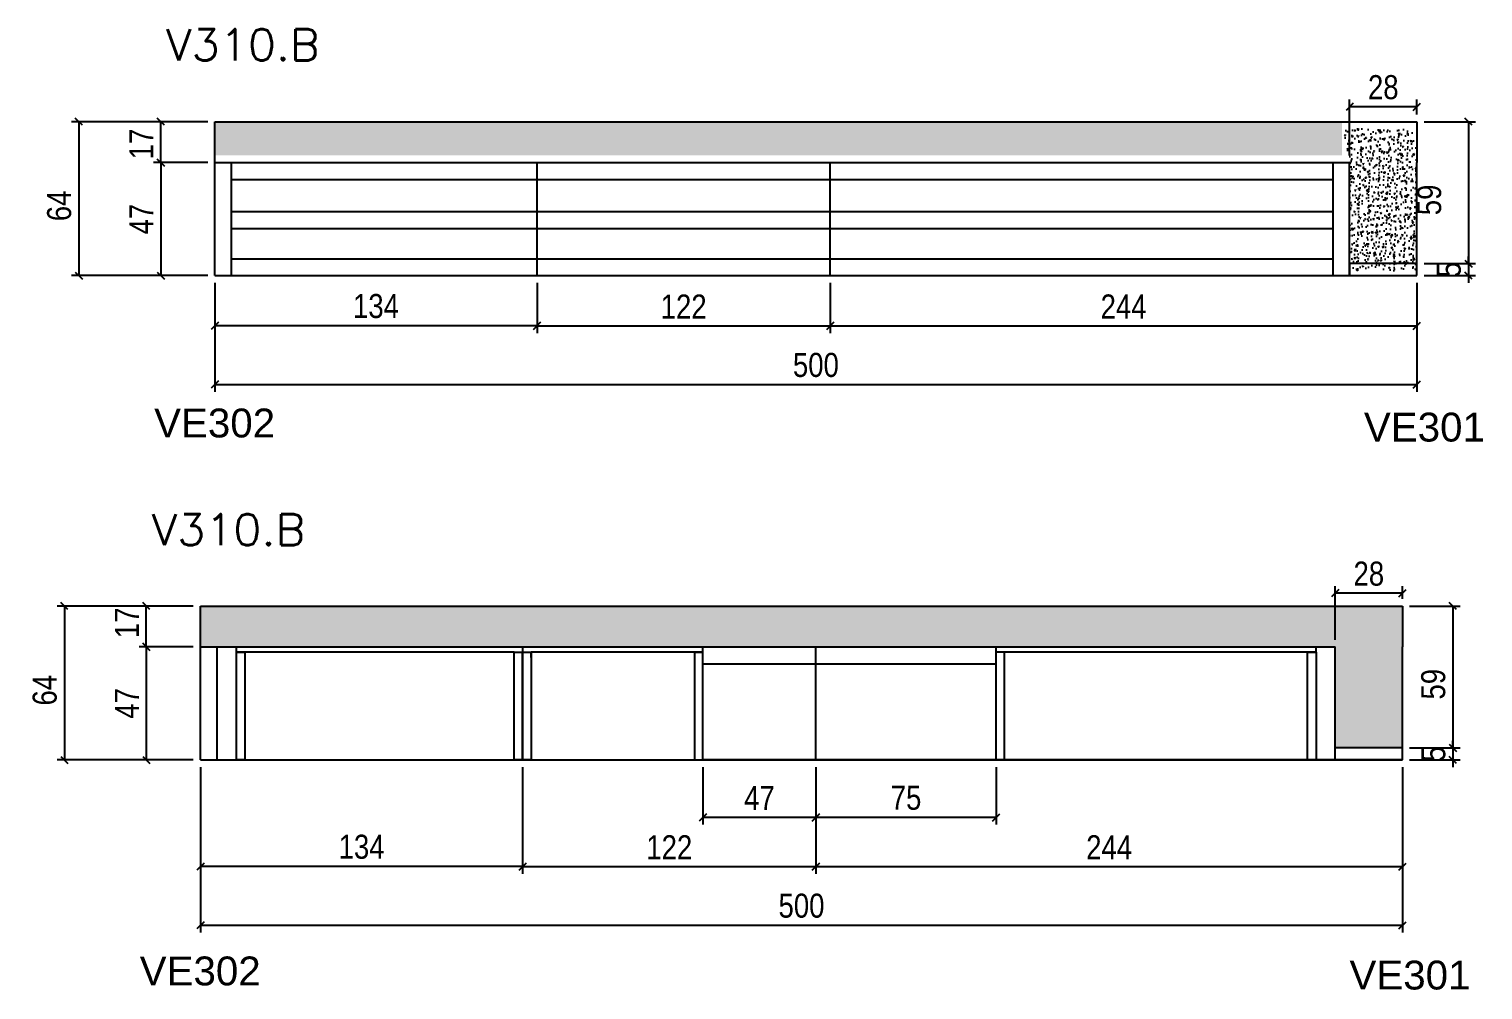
# Model space of a CAD drawing. Header units: millimetres. Extents: x 2538 to 3932, y 3036 to 3435.
# Drawn here: x 3327 to 3932, y 3036 to 3435 of the extents above; entities that cross this region are included whole.
import ezdxf

# ---------------------------------------------------------------- set-up
doc = ezdxf.new("R2010")
doc.units = ezdxf.units.MM
for name, color, linetype in [('1', 1, 'Continuous'), ('5', 5, 'Continuous'), ('COTA', 241, 'Continuous'), ('Painéis', 200, 'Continuous'), ('SARR_2.2x7', 40, 'Continuous'), ('SARR_3.5x7', 81, 'Continuous')]:
    doc.layers.add(name, color=color, linetype=linetype)
doc.layers.add('Texto Seção', color=7, linetype='Continuous', lineweight=15)
doc.styles.add('COTA TECNICA', font='techl___.ttf', dxfattribs={"height": 10})
doc.styles.add('REGUA-120', font='ROMANS.shx', dxfattribs={"height": 15})
doc.styles.get("Standard").update_dxf_attribs({"font": 'arial.ttf'})
doc.dimstyles.new('PAINEL', dxfattribs={"dimtxt": 10, "dimasz": 3, "dimexe": 3, "dimexo": 3, "dimgap": 3, "dimtad": 1, "dimdec": 1, "dimzin": 12, "dimdsep": 46, "dimtxsty": 'COTA TECNICA', "dimblk1": 'OBLIQUE', "dimblk2": 'OBLIQUE', "dimsah": 1, "dimcen": 0.9, "dimclrd": 4, "dimclre": 4, "dimclrt": 240, "dimadec": 1, "dimazin": 3, "dimtfac": 1, "dimtdec": 1, "dimtmove": 0, "dimatfit": 3, "dimfxl": 1, "dimtolj": 1, "dimtzin": 12, "dimarcsym": 0})

# ---------------------------------------------------------------- blocks, each defined once
blk = doc.blocks.new('_Oblique')
at = {"layer": '1', "color": 0, "lineweight": -2}
blk.add_line((-0.5, -0.5), (0.5, 0.5), dxfattribs=at)
blk = doc.blocks.new('*D112')
at = {"layer": 'COTA', "color": 4, "linetype": 'ByBlock', "lineweight": -2, "transparency": 16777216}
for p, q in [((3538.39, 3329.8), (3538.39, 3308.89)), ((3660.39, 3329.8), (3660.39, 3308.89)), ((3538.39, 3311.89), (3660.39, 3311.89))]:
    blk.add_line(p, q, dxfattribs=at)
at = {"layer": 'Defpoints', "color": 0, "linetype": 'ByBlock', "transparency": 16777216}
for p in [(3538.39, 3332.8), (3660.39, 3332.8), (3660.39, 3311.89)]:
    blk.add_point(p, dxfattribs=at)
at = {"layer": 'COTA', "color": 4, "linetype": 'ByBlock', "lineweight": -2, "transparency": 16777216, "xscale": 3, "yscale": 3, "zscale": 3, "rotation": 180}
blk.add_blockref('_Oblique', (3538.39, 3311.89), dxfattribs=at)
at = {"layer": 'COTA', "color": 4, "linetype": 'ByBlock', "lineweight": -2, "transparency": 16777216, "xscale": 3, "yscale": 3, "zscale": 3}
blk.add_blockref('_Oblique', (3660.39, 3311.89), dxfattribs=at)
at = {"layer": 'COTA', "color": 240, "linetype": 'ByBlock', "transparency": 16777216, "insert": (3599.39, 3319.95), "char_height": 10, "attachment_point": 5, "style": 'COTA TECNICA'}
blk.add_mtext('\\A1;122', dxfattribs=at)
blk = doc.blocks.new('*D113')
at = {"layer": 'COTA', "color": 4, "linetype": 'ByBlock', "lineweight": -2, "transparency": 16777216}
for p, q in [((3660.39, 3329.8), (3660.39, 3308.89)), ((3904.39, 3329.8), (3904.39, 3308.89)), ((3660.39, 3311.89), (3904.39, 3311.89))]:
    blk.add_line(p, q, dxfattribs=at)
at = {"layer": 'Defpoints', "color": 0, "linetype": 'ByBlock', "transparency": 16777216}
for p in [(3660.39, 3332.8), (3904.39, 3332.8), (3904.39, 3311.89)]:
    blk.add_point(p, dxfattribs=at)
at = {"layer": 'COTA', "color": 4, "linetype": 'ByBlock', "lineweight": -2, "transparency": 16777216, "xscale": 3, "yscale": 3, "zscale": 3, "rotation": 180}
blk.add_blockref('_Oblique', (3660.39, 3311.89), dxfattribs=at)
at = {"layer": 'COTA', "color": 4, "linetype": 'ByBlock', "lineweight": -2, "transparency": 16777216, "xscale": 3, "yscale": 3, "zscale": 3}
blk.add_blockref('_Oblique', (3904.39, 3311.89), dxfattribs=at)
at = {"layer": 'COTA', "color": 240, "linetype": 'ByBlock', "transparency": 16777216, "insert": (3782.39, 3319.97), "char_height": 10, "width": 210.731, "attachment_point": 5, "style": 'COTA TECNICA'}
blk.add_mtext('\\A1;244', dxfattribs=at)
blk = doc.blocks.new('*D114')
at = {"layer": 'COTA', "color": 4, "linetype": 'ByBlock', "lineweight": -2, "transparency": 16777216}
for p, q in [((3404.39, 3329.8), (3404.39, 3284.5)), ((3904.39, 3329.8), (3904.39, 3284.5)), ((3404.39, 3287.5), (3904.39, 3287.5))]:
    blk.add_line(p, q, dxfattribs=at)
at = {"layer": 'Defpoints', "color": 0, "linetype": 'ByBlock', "transparency": 16777216}
for p in [(3404.39, 3332.8), (3904.39, 3332.8), (3904.39, 3287.5)]:
    blk.add_point(p, dxfattribs=at)
at = {"layer": 'COTA', "color": 4, "linetype": 'ByBlock', "lineweight": -2, "transparency": 16777216, "xscale": 3, "yscale": 3, "zscale": 3, "rotation": 180}
blk.add_blockref('_Oblique', (3404.39, 3287.5), dxfattribs=at)
at = {"layer": 'COTA', "color": 4, "linetype": 'ByBlock', "lineweight": -2, "transparency": 16777216, "xscale": 3, "yscale": 3, "zscale": 3}
blk.add_blockref('_Oblique', (3904.39, 3287.5), dxfattribs=at)
at = {"layer": 'COTA', "color": 240, "linetype": 'ByBlock', "transparency": 16777216, "insert": (3654.39, 3295.61), "char_height": 10, "attachment_point": 5, "style": 'COTA TECNICA'}
blk.add_mtext('\\A1;500', dxfattribs=at)
blk = doc.blocks.new('*D120')
at = {"layer": 'COTA', "color": 4, "lineweight": -2, "transparency": 16777216}
for p, q in [((3401.39, 3379.8), (3378.84, 3379.8)), ((3381.84, 3379.8), (3381.84, 3332.8)), ((3401.39, 3332.8), (3378.84, 3332.8))]:
    blk.add_line(p, q, dxfattribs=at)
at = {"layer": 'Defpoints', "color": 0, "transparency": 16777216}
for p in [(3404.39, 3379.8), (3381.84, 3332.8), (3404.39, 3332.8)]:
    blk.add_point(p, dxfattribs=at)
at = {"layer": 'COTA', "color": 4, "lineweight": -2, "transparency": 16777216, "xscale": 3, "yscale": 3, "zscale": 3}
for p, rotation in [((3381.84, 3379.8), 90), ((3381.84, 3332.8), 270)]:
    blk.add_blockref('_Oblique', p, dxfattribs=dict(at, rotation=rotation))
at = {"layer": 'COTA', "color": 240, "transparency": 16777216, "insert": (3373.77, 3356.3), "char_height": 10, "attachment_point": 5, "rotation": 90, "style": 'COTA TECNICA'}
blk.add_mtext('\\A1;47', dxfattribs=at)
blk = doc.blocks.new('*D121')
at = {"layer": 'COTA', "color": 4, "lineweight": -2, "transparency": 16777216}
for p, q in [((3401.39, 3396.8), (3378.84, 3396.8)), ((3381.84, 3379.8), (3381.84, 3396.8)), ((3401.39, 3379.8), (3378.84, 3379.8))]:
    blk.add_line(p, q, dxfattribs=at)
at = {"layer": 'Defpoints', "color": 0, "transparency": 16777216}
for p in [(3381.84, 3396.8), (3404.39, 3396.8), (3404.39, 3379.8)]:
    blk.add_point(p, dxfattribs=at)
at = {"layer": 'COTA', "color": 4, "lineweight": -2, "transparency": 16777216, "xscale": 3, "yscale": 3, "zscale": 3}
for p, rotation in [((3381.84, 3396.8), 90), ((3381.84, 3379.8), 270)]:
    blk.add_blockref('_Oblique', p, dxfattribs=dict(at, rotation=rotation))
at = {"layer": 'COTA', "color": 240, "transparency": 16777216, "insert": (3373.77, 3387.55), "char_height": 10, "attachment_point": 5, "rotation": 90, "style": 'COTA TECNICA'}
blk.add_mtext('\\A1;17', dxfattribs=at)
blk = doc.blocks.new('*D122')
at = {"layer": 'COTA', "color": 4, "lineweight": -2, "transparency": 16777216}
for p, q in [((3401.39, 3396.8), (3344.73, 3396.8)), ((3347.73, 3396.8), (3347.73, 3332.8)), ((3401.39, 3332.8), (3344.73, 3332.8))]:
    blk.add_line(p, q, dxfattribs=at)
at = {"layer": 'Defpoints', "color": 0, "transparency": 16777216}
for p in [(3404.39, 3396.8), (3347.73, 3332.8), (3404.39, 3332.8)]:
    blk.add_point(p, dxfattribs=at)
at = {"layer": 'COTA', "color": 4, "lineweight": -2, "transparency": 16777216, "xscale": 3, "yscale": 3, "zscale": 3}
for p, rotation in [((3347.73, 3396.8), 90), ((3347.73, 3332.8), 270)]:
    blk.add_blockref('_Oblique', p, dxfattribs=dict(at, rotation=rotation))
at = {"layer": 'COTA', "color": 240, "transparency": 16777216, "insert": (3339.63, 3361.8), "char_height": 10, "attachment_point": 5, "rotation": 90, "style": 'COTA TECNICA'}
blk.add_mtext('\\A1;64', dxfattribs=at)
blk = doc.blocks.new('*D123')
at = {"layer": 'Defpoints', "color": 0, "transparency": 16777216}
for p in [(3404.39, 3332.8), (3538.39, 3332.8), (3404.39, 3311.89)]:
    blk.add_point(p, dxfattribs=at)
at = {"layer": 'Painéis', "color": 4, "lineweight": -2, "transparency": 16777216}
for p, q in [((3404.39, 3329.8), (3404.39, 3308.89)), ((3538.39, 3329.8), (3538.39, 3308.89)), ((3538.39, 3311.89), (3404.39, 3311.89))]:
    blk.add_line(p, q, dxfattribs=at)
at = {"layer": 'Painéis', "color": 4, "lineweight": -2, "transparency": 16777216, "xscale": 3, "yscale": 3, "zscale": 3, "rotation": 180}
blk.add_blockref('_Oblique', (3404.39, 3311.89), dxfattribs=at)
at = {"layer": 'Painéis', "color": 4, "lineweight": -2, "transparency": 16777216, "xscale": 3, "yscale": 3, "zscale": 3}
blk.add_blockref('_Oblique', (3538.39, 3311.89), dxfattribs=at)
at = {"layer": 'Painéis', "color": 240, "transparency": 16777216, "insert": (3471.39, 3320.11), "char_height": 10, "attachment_point": 5, "style": 'COTA TECNICA'}
blk.add_mtext('\\A1;134', dxfattribs=at)
blk = doc.blocks.new('*D109')
at = {"layer": 'COTA', "color": 4, "linetype": 'ByBlock', "lineweight": -2, "transparency": 16777216}
for p, q in [((3532.4, 3128.43), (3532.4, 3084.06)), ((3654.4, 3128.43), (3654.4, 3084.06)), ((3532.4, 3087.06), (3654.4, 3087.06))]:
    blk.add_line(p, q, dxfattribs=at)
at = {"layer": 'Defpoints', "color": 0, "linetype": 'ByBlock', "transparency": 16777216}
for p in [(3532.4, 3131.43), (3654.4, 3131.43), (3654.4, 3087.06)]:
    blk.add_point(p, dxfattribs=at)
at = {"layer": 'COTA', "color": 4, "linetype": 'ByBlock', "lineweight": -2, "transparency": 16777216, "xscale": 3, "yscale": 3, "zscale": 3, "rotation": 180}
blk.add_blockref('_Oblique', (3532.4, 3087.06), dxfattribs=at)
at = {"layer": 'COTA', "color": 4, "linetype": 'ByBlock', "lineweight": -2, "transparency": 16777216, "xscale": 3, "yscale": 3, "zscale": 3}
blk.add_blockref('_Oblique', (3654.4, 3087.06), dxfattribs=at)
at = {"layer": 'COTA', "color": 240, "linetype": 'ByBlock', "transparency": 16777216, "insert": (3593.4, 3095.12), "char_height": 10, "attachment_point": 5, "style": 'COTA TECNICA'}
blk.add_mtext('\\A1;122', dxfattribs=at)
blk = doc.blocks.new('*D110')
at = {"layer": 'COTA', "color": 4, "linetype": 'ByBlock', "lineweight": -2, "transparency": 16777216}
for p, q in [((3654.4, 3128.43), (3654.4, 3084.06)), ((3898.4, 3128.43), (3898.4, 3084.06)), ((3654.4, 3087.06), (3898.4, 3087.06))]:
    blk.add_line(p, q, dxfattribs=at)
at = {"layer": 'Defpoints', "color": 0, "linetype": 'ByBlock', "transparency": 16777216}
for p in [(3654.4, 3131.43), (3898.4, 3131.43), (3898.4, 3087.06)]:
    blk.add_point(p, dxfattribs=at)
at = {"layer": 'COTA', "color": 4, "linetype": 'ByBlock', "lineweight": -2, "transparency": 16777216, "xscale": 3, "yscale": 3, "zscale": 3, "rotation": 180}
blk.add_blockref('_Oblique', (3654.4, 3087.06), dxfattribs=at)
at = {"layer": 'COTA', "color": 4, "linetype": 'ByBlock', "lineweight": -2, "transparency": 16777216, "xscale": 3, "yscale": 3, "zscale": 3}
blk.add_blockref('_Oblique', (3898.4, 3087.06), dxfattribs=at)
at = {"layer": 'COTA', "color": 240, "linetype": 'ByBlock', "transparency": 16777216, "insert": (3776.4, 3095.13), "char_height": 10, "width": 210.731, "attachment_point": 5, "style": 'COTA TECNICA'}
blk.add_mtext('\\A1;244', dxfattribs=at)
blk = doc.blocks.new('*D111')
at = {"layer": 'COTA', "color": 4, "linetype": 'ByBlock', "lineweight": -2, "transparency": 16777216}
for p, q in [((3398.4, 3128.43), (3398.4, 3059.67)), ((3898.4, 3128.43), (3898.4, 3059.67)), ((3398.4, 3062.67), (3898.4, 3062.67))]:
    blk.add_line(p, q, dxfattribs=at)
at = {"layer": 'Defpoints', "color": 0, "linetype": 'ByBlock', "transparency": 16777216}
for p in [(3398.4, 3131.43), (3898.4, 3131.43), (3898.4, 3062.67)]:
    blk.add_point(p, dxfattribs=at)
at = {"layer": 'COTA', "color": 4, "linetype": 'ByBlock', "lineweight": -2, "transparency": 16777216, "xscale": 3, "yscale": 3, "zscale": 3, "rotation": 180}
blk.add_blockref('_Oblique', (3398.4, 3062.67), dxfattribs=at)
at = {"layer": 'COTA', "color": 4, "linetype": 'ByBlock', "lineweight": -2, "transparency": 16777216, "xscale": 3, "yscale": 3, "zscale": 3}
blk.add_blockref('_Oblique', (3898.4, 3062.67), dxfattribs=at)
at = {"layer": 'COTA', "color": 240, "linetype": 'ByBlock', "transparency": 16777216, "insert": (3648.4, 3070.78), "char_height": 10, "attachment_point": 5, "style": 'COTA TECNICA'}
blk.add_mtext('\\A1;500', dxfattribs=at)
blk = doc.blocks.new('*D116')
at = {"layer": 'COTA', "color": 4, "lineweight": -2, "transparency": 16777216}
for p, q in [((3395.4, 3178.43), (3372.84, 3178.43)), ((3375.84, 3178.43), (3375.84, 3131.43)), ((3395.4, 3131.43), (3372.84, 3131.43))]:
    blk.add_line(p, q, dxfattribs=at)
at = {"layer": 'Defpoints', "color": 0, "transparency": 16777216}
for p in [(3398.4, 3178.43), (3375.84, 3131.43), (3398.4, 3131.43)]:
    blk.add_point(p, dxfattribs=at)
at = {"layer": 'COTA', "color": 4, "lineweight": -2, "transparency": 16777216, "xscale": 3, "yscale": 3, "zscale": 3}
for p, rotation in [((3375.84, 3178.43), 90), ((3375.84, 3131.43), 270)]:
    blk.add_blockref('_Oblique', p, dxfattribs=dict(at, rotation=rotation))
at = {"layer": 'COTA', "color": 240, "transparency": 16777216, "insert": (3367.77, 3154.93), "char_height": 10, "attachment_point": 5, "rotation": 90, "style": 'COTA TECNICA'}
blk.add_mtext('\\A1;47', dxfattribs=at)
blk = doc.blocks.new('*D117')
at = {"layer": 'COTA', "color": 4, "lineweight": -2, "transparency": 16777216}
for p, q in [((3395.4, 3195.43), (3372.84, 3195.43)), ((3375.84, 3178.43), (3375.84, 3195.43)), ((3395.4, 3178.43), (3372.84, 3178.43))]:
    blk.add_line(p, q, dxfattribs=at)
at = {"layer": 'Defpoints', "color": 0, "transparency": 16777216}
for p in [(3375.84, 3195.43), (3398.4, 3195.43), (3398.4, 3178.43)]:
    blk.add_point(p, dxfattribs=at)
at = {"layer": 'COTA', "color": 4, "lineweight": -2, "transparency": 16777216, "xscale": 3, "yscale": 3, "zscale": 3}
for p, rotation in [((3375.84, 3195.43), 90), ((3375.84, 3178.43), 270)]:
    blk.add_blockref('_Oblique', p, dxfattribs=dict(at, rotation=rotation))
at = {"layer": 'COTA', "color": 240, "transparency": 16777216, "insert": (3367.77, 3188.43), "char_height": 10, "attachment_point": 5, "rotation": 90, "style": 'COTA TECNICA'}
blk.add_mtext('\\A1;17', dxfattribs=at)
blk = doc.blocks.new('*D118')
at = {"layer": 'COTA', "color": 4, "lineweight": -2, "transparency": 16777216}
for p, q in [((3395.4, 3195.43), (3338.74, 3195.43)), ((3341.74, 3195.43), (3341.74, 3131.43)), ((3395.4, 3131.43), (3338.74, 3131.43))]:
    blk.add_line(p, q, dxfattribs=at)
at = {"layer": 'Defpoints', "color": 0, "transparency": 16777216}
for p in [(3398.4, 3195.43), (3341.74, 3131.43), (3398.4, 3131.43)]:
    blk.add_point(p, dxfattribs=at)
at = {"layer": 'COTA', "color": 4, "lineweight": -2, "transparency": 16777216, "xscale": 3, "yscale": 3, "zscale": 3}
for p, rotation in [((3341.74, 3195.43), 90), ((3341.74, 3131.43), 270)]:
    blk.add_blockref('_Oblique', p, dxfattribs=dict(at, rotation=rotation))
at = {"layer": 'COTA', "color": 240, "transparency": 16777216, "insert": (3333.63, 3160.43), "char_height": 10, "attachment_point": 5, "rotation": 90, "style": 'COTA TECNICA'}
blk.add_mtext('\\A1;64', dxfattribs=at)
blk = doc.blocks.new('*D119')
at = {"layer": 'Defpoints', "color": 0, "transparency": 16777216}
for p in [(3398.4, 3131.43), (3532.4, 3131.43), (3398.4, 3087.06)]:
    blk.add_point(p, dxfattribs=at)
at = {"layer": 'Painéis', "color": 4, "lineweight": -2, "transparency": 16777216}
for p, q in [((3398.4, 3128.43), (3398.4, 3084.06)), ((3532.4, 3128.43), (3532.4, 3084.06)), ((3532.4, 3087.06), (3398.4, 3087.06))]:
    blk.add_line(p, q, dxfattribs=at)
at = {"layer": 'Painéis', "color": 4, "lineweight": -2, "transparency": 16777216, "xscale": 3, "yscale": 3, "zscale": 3, "rotation": 180}
blk.add_blockref('_Oblique', (3398.4, 3087.06), dxfattribs=at)
at = {"layer": 'Painéis', "color": 4, "lineweight": -2, "transparency": 16777216, "xscale": 3, "yscale": 3, "zscale": 3}
blk.add_blockref('_Oblique', (3532.4, 3087.06), dxfattribs=at)
at = {"layer": 'Painéis', "color": 240, "transparency": 16777216, "insert": (3465.4, 3095.28), "char_height": 10, "attachment_point": 5, "style": 'COTA TECNICA'}
blk.add_mtext('\\A1;134', dxfattribs=at)
blk = doc.blocks.new('*D115')
at = {"layer": 'Defpoints', "color": 0, "transparency": 16777216}
for p in [(3654.4, 3131.43), (3729.4, 3131.43), (3654.4, 3107.54)]:
    blk.add_point(p, dxfattribs=at)
at = {"layer": 'Painéis', "color": 4, "lineweight": -2, "transparency": 16777216}
for p, q in [((3654.4, 3128.43), (3654.4, 3104.54)), ((3729.4, 3128.43), (3729.4, 3104.54)), ((3729.4, 3107.54), (3654.4, 3107.54))]:
    blk.add_line(p, q, dxfattribs=at)
at = {"layer": 'Painéis', "color": 4, "lineweight": -2, "transparency": 16777216, "xscale": 3, "yscale": 3, "zscale": 3, "rotation": 180}
blk.add_blockref('_Oblique', (3654.4, 3107.54), dxfattribs=at)
at = {"layer": 'Painéis', "color": 4, "lineweight": -2, "transparency": 16777216, "xscale": 3, "yscale": 3, "zscale": 3}
blk.add_blockref('_Oblique', (3729.4, 3107.54), dxfattribs=at)
at = {"layer": 'Painéis', "color": 240, "transparency": 16777216, "insert": (3691.9, 3115.64), "char_height": 10, "attachment_point": 5, "style": 'COTA TECNICA'}
blk.add_mtext('\\A1;75', dxfattribs=at)
blk = doc.blocks.new('*D124')
at = {"layer": 'Defpoints', "color": 0, "transparency": 16777216}
for p in [(3607.4, 3131.43), (3654.4, 3131.43), (3607.4, 3107.54)]:
    blk.add_point(p, dxfattribs=at)
at = {"layer": 'Painéis', "color": 4, "lineweight": -2, "transparency": 16777216}
for p, q in [((3607.4, 3128.43), (3607.4, 3104.54)), ((3654.4, 3128.43), (3654.4, 3104.54)), ((3654.4, 3107.54), (3607.4, 3107.54))]:
    blk.add_line(p, q, dxfattribs=at)
at = {"layer": 'Painéis', "color": 4, "lineweight": -2, "transparency": 16777216, "xscale": 3, "yscale": 3, "zscale": 3, "rotation": 180}
blk.add_blockref('_Oblique', (3607.4, 3107.54), dxfattribs=at)
at = {"layer": 'Painéis', "color": 4, "lineweight": -2, "transparency": 16777216, "xscale": 3, "yscale": 3, "zscale": 3}
blk.add_blockref('_Oblique', (3654.4, 3107.54), dxfattribs=at)
at = {"layer": 'Painéis', "color": 240, "transparency": 16777216, "insert": (3630.9, 3115.61), "char_height": 10, "attachment_point": 5, "style": 'COTA TECNICA'}
blk.add_mtext('\\A1;47', dxfattribs=at)
blk = doc.blocks.new('*D125')
at = {"layer": 'COTA', "color": 4, "linetype": 'ByBlock', "lineweight": -2, "transparency": 16777216}
for p, q in [((3907.39, 3396.8), (3928.85, 3396.8)), ((3925.85, 3396.8), (3925.85, 3337.8)), ((3907.39, 3337.8), (3928.85, 3337.8))]:
    blk.add_line(p, q, dxfattribs=at)
at = {"layer": 'Defpoints', "color": 0, "linetype": 'ByBlock', "transparency": 16777216}
for p in [(3904.39, 3396.8), (3904.39, 3337.8), (3925.85, 3337.8)]:
    blk.add_point(p, dxfattribs=at)
at = {"layer": 'COTA', "color": 4, "linetype": 'ByBlock', "lineweight": -2, "transparency": 16777216, "xscale": 3, "yscale": 3, "zscale": 3}
for p, rotation in [((3925.85, 3396.8), 90), ((3925.85, 3337.8), 270)]:
    blk.add_blockref('_Oblique', p, dxfattribs=dict(at, rotation=rotation))
at = {"layer": 'COTA', "color": 240, "linetype": 'ByBlock', "transparency": 16777216, "insert": (3909.57, 3364.3), "char_height": 10, "attachment_point": 5, "rotation": 90, "style": 'COTA TECNICA'}
blk.add_mtext('\\A1;59', dxfattribs=at)
blk = doc.blocks.new('*D126')
at = {"layer": 'COTA', "color": 4, "linetype": 'ByBlock', "lineweight": -2, "transparency": 16777216}
for p, q in [((3925.85, 3337.8), (3925.85, 3340.8)), ((3907.39, 3337.8), (3928.85, 3337.8)), ((3907.39, 3332.8), (3928.85, 3332.8)), ((3925.85, 3337.8), (3925.85, 3332.8)), ((3925.85, 3332.8), (3925.85, 3329.8))]:
    blk.add_line(p, q, dxfattribs=at)
at = {"layer": 'Defpoints', "color": 0, "linetype": 'ByBlock', "transparency": 16777216}
for p in [(3904.39, 3337.8), (3904.39, 3332.8), (3925.85, 3332.8)]:
    blk.add_point(p, dxfattribs=at)
at = {"layer": 'COTA', "color": 4, "linetype": 'ByBlock', "lineweight": -2, "transparency": 16777216, "xscale": 3, "yscale": 3, "zscale": 3}
for p, rotation in [((3925.85, 3337.8), 270), ((3925.85, 3332.8), 90)]:
    blk.add_blockref('_Oblique', p, dxfattribs=dict(at, rotation=rotation))
at = {"layer": 'COTA', "color": 240, "linetype": 'ByBlock', "transparency": 16777216, "insert": (3917.74, 3335.3), "char_height": 10, "attachment_point": 5, "rotation": 90, "style": 'COTA TECNICA'}
blk.add_mtext('\\A1;5', dxfattribs=at)
blk = doc.blocks.new('*D127')
at = {"layer": 'COTA', "color": 4, "linetype": 'ByBlock', "lineweight": -2, "transparency": 16777216}
for p, q in [((3876.44, 3382.8), (3876.44, 3406.01)), ((3904.39, 3399.8), (3904.39, 3406.01)), ((3904.39, 3403.01), (3876.44, 3403.01))]:
    blk.add_line(p, q, dxfattribs=at)
at = {"layer": 'Defpoints', "color": 0, "linetype": 'ByBlock', "transparency": 16777216}
for p in [(3876.44, 3403.01), (3904.39, 3396.8), (3876.44, 3379.8)]:
    blk.add_point(p, dxfattribs=at)
at = {"layer": 'COTA', "color": 4, "linetype": 'ByBlock', "lineweight": -2, "transparency": 16777216, "xscale": 3, "yscale": 3, "zscale": 3, "rotation": 180}
blk.add_blockref('_Oblique', (3876.44, 3403.01), dxfattribs=at)
at = {"layer": 'COTA', "color": 4, "linetype": 'ByBlock', "lineweight": -2, "transparency": 16777216, "xscale": 3, "yscale": 3, "zscale": 3}
blk.add_blockref('_Oblique', (3904.39, 3403.01), dxfattribs=at)
at = {"layer": 'COTA', "color": 240, "linetype": 'ByBlock', "transparency": 16777216, "insert": (3890.42, 3411.1), "char_height": 10, "attachment_point": 5, "style": 'COTA TECNICA'}
blk.add_mtext('\\A1;28', dxfattribs=at)
blk = doc.blocks.new('*D128')
at = {"layer": 'COTA', "color": 4, "linetype": 'ByBlock', "lineweight": -2, "transparency": 16777216}
for p, q in [((3870.44, 3181.43), (3870.44, 3203.74)), ((3898.4, 3200.74), (3870.44, 3200.74)), ((3898.4, 3198.43), (3898.4, 3203.74))]:
    blk.add_line(p, q, dxfattribs=at)
at = {"layer": 'Defpoints', "color": 0, "linetype": 'ByBlock', "transparency": 16777216}
for p in [(3870.44, 3200.74), (3898.4, 3195.43), (3870.44, 3178.43)]:
    blk.add_point(p, dxfattribs=at)
at = {"layer": 'COTA', "color": 4, "linetype": 'ByBlock', "lineweight": -2, "transparency": 16777216, "xscale": 3, "yscale": 3, "zscale": 3, "rotation": 180}
blk.add_blockref('_Oblique', (3870.44, 3200.74), dxfattribs=at)
at = {"layer": 'COTA', "color": 4, "linetype": 'ByBlock', "lineweight": -2, "transparency": 16777216, "xscale": 3, "yscale": 3, "zscale": 3}
blk.add_blockref('_Oblique', (3898.4, 3200.74), dxfattribs=at)
at = {"layer": 'COTA', "color": 240, "linetype": 'ByBlock', "transparency": 16777216, "insert": (3884.42, 3208.84), "char_height": 10, "attachment_point": 5, "style": 'COTA TECNICA'}
blk.add_mtext('\\A1;28', dxfattribs=at)
blk = doc.blocks.new('*D129')
at = {"layer": 'COTA', "color": 4, "linetype": 'ByBlock', "lineweight": -2, "transparency": 16777216}
for p, q in [((3901.4, 3195.43), (3922.4, 3195.43)), ((3919.4, 3195.43), (3919.4, 3136.43)), ((3901.4, 3136.43), (3922.4, 3136.43))]:
    blk.add_line(p, q, dxfattribs=at)
at = {"layer": 'Defpoints', "color": 0, "linetype": 'ByBlock', "transparency": 16777216}
for p in [(3898.4, 3195.43), (3898.4, 3136.43), (3919.4, 3136.43)]:
    blk.add_point(p, dxfattribs=at)
at = {"layer": 'COTA', "color": 4, "linetype": 'ByBlock', "lineweight": -2, "transparency": 16777216, "xscale": 3, "yscale": 3, "zscale": 3}
for p, rotation in [((3919.4, 3195.43), 90), ((3919.4, 3136.43), 270)]:
    blk.add_blockref('_Oblique', p, dxfattribs=dict(at, rotation=rotation))
at = {"layer": 'COTA', "color": 240, "linetype": 'ByBlock', "transparency": 16777216, "insert": (3911.26, 3162.93), "char_height": 10, "attachment_point": 5, "rotation": 90, "style": 'COTA TECNICA'}
blk.add_mtext('\\A1;59', dxfattribs=at)
blk = doc.blocks.new('*D130')
at = {"layer": 'COTA', "color": 4, "linetype": 'ByBlock', "lineweight": -2, "transparency": 16777216}
for p, q in [((3919.4, 3136.43), (3919.4, 3139.43)), ((3901.4, 3136.43), (3922.4, 3136.43)), ((3919.4, 3136.43), (3919.4, 3131.43)), ((3901.4, 3131.43), (3922.4, 3131.43)), ((3919.4, 3131.43), (3919.4, 3128.43))]:
    blk.add_line(p, q, dxfattribs=at)
at = {"layer": 'Defpoints', "color": 0, "linetype": 'ByBlock', "transparency": 16777216}
for p in [(3898.4, 3136.43), (3898.4, 3131.43), (3919.4, 3131.43)]:
    blk.add_point(p, dxfattribs=at)
at = {"layer": 'COTA', "color": 4, "linetype": 'ByBlock', "lineweight": -2, "transparency": 16777216, "xscale": 3, "yscale": 3, "zscale": 3}
for p, rotation in [((3919.4, 3136.43), 270), ((3919.4, 3131.43), 90)]:
    blk.add_blockref('_Oblique', p, dxfattribs=dict(at, rotation=rotation))
at = {"layer": 'COTA', "color": 240, "linetype": 'ByBlock', "transparency": 16777216, "insert": (3911.29, 3133.93), "char_height": 10, "attachment_point": 5, "rotation": 90, "style": 'COTA TECNICA'}
blk.add_mtext('\\A1;5', dxfattribs=at)

msp = doc.modelspace()

# ---------------------------------------------------------------- hatches: boundary and pattern name
at = {"layer": 'COTA', "linetype": 'ByBlock'}
h = msp.add_hatch(dxfattribs=at)
h.set_pattern_fill('AR-CONC', color=256, scale=0.03)
h.set_pattern_definition([(50, (-3904.9433, -8080.51), (5.46554, -0.4781726), [0.5715, -6.2865]), (355, (-3904.9433, -8080.51), (-1.0573026, 5.7317054), [0.4572, -5.0292175]), (100.451445, (-3904.488, -8080.55), (4.4082374, 5.2535326), [0.4857003, -5.3427073]), (46.1842, (-3904.943, -8078.986), (8.1323712, -1.26127), [0.85725, -9.42975]), (96.63556, (-3904.266, -8079.091), (7.122124, 7.4227837), [0.7285507, -8.014068]), (351.18415, (-3904.943, -8078.986), (7.122124, 7.4227837), [0.685799, -7.543792]), (21, (-3904.1813, -8079.367), (4.5484317, -3.067956), [0.5715, -6.2865]), (326, (-3904.1813, -8079.367), (1.8540609, 5.525639), [0.4572, -5.0292]), (71.451445, (-3903.8023, -8079.623), (6.4024926, 2.457683), [0.4857003, -5.3426981]), (37.5, (-3904.9433, -8080.5101), (0.0926581, 2.53665117), [0, -4.96824, 0, -5.1054, 0, -5.04825]), (7.5, (-3904.9433, -8080.51), (2.0045899, 3.00541724), [0, -2.91084, 0, -4.85394, 0, -1.92405]), (327.5, (-3906.6426, -8080.5101), (4.06771786, -0.17186232), [0, -1.905, 0, -5.9436, 0, -7.8867]), (317.5, (-3907.4046, -8080.51), (4.4438754, 0.7627947), [0, -2.4765, 0, -3.94716, 0, -5.6007])])
h.paths.add_polyline_path([(3873.24, 3396.8), (3873.24, 3382.8), (3404.39, 3382.8), (3404.39, 3396.8), (3538.89, 3396.8)])
h = msp.add_hatch(dxfattribs=at)
h.set_pattern_fill('AR-CONC', color=256, scale=0.03)
h.set_pattern_definition([(50, (-452.13, -3), (5.46554, -0.4781726), [0.5715, -6.2865]), (355, (-452.13, -3), (-1.0573026, 5.7317054), [0.4572, -5.0292175]), (100.45144, (-451.6747, -3.04), (4.4082374, 5.2535326), [0.4857, -5.3427073]), (46.1842, (-452.13, -1.476), (8.132371, -1.26127), [0.85725, -9.42975]), (96.63556, (-451.4524, -1.581), (7.122124, 7.422784), [0.728551, -8.014068]), (351.18415, (-452.13, -1.476), (7.122124, 7.422784), [0.685799, -7.543792]), (21, (-451.368, -1.857), (4.5484317, -3.067956), [0.5715, -6.2865]), (326, (-451.368, -1.857), (1.854061, 5.525639), [0.4572, -5.0292]), (71.45144, (-450.989, -2.1127), (6.4024926, 2.457683), [0.4857, -5.342698]), (37.5, (-452.1301, -3), (0.0926581, 2.5366512), [0, -4.96824, 0, -5.1054, 0, -5.04825]), (7.5, (-452.13, -3), (2.0045899, 3.0054172), [0, -2.91084, 0, -4.85394, 0, -1.92405]), (327.5, (-453.8294, -3), (4.06771786, -0.1718623), [0, -1.905, 0, -5.9436, 0, -7.8867]), (317.5, (-454.5914, -3), (4.4438754, 0.7627947), [0, -2.4765, 0, -3.94716, 0, -5.6007])])
h.paths.add_polyline_path([(3876.44, 3379.8), (3873.44, 3393.8), (3904.39, 3393.8), (3904.39, 3379.8), (3904.39, 3334.8), (3876.44, 3334.8)])
h = msp.add_hatch(dxfattribs=at)
h.set_pattern_fill('AR-CONC', color=256, scale=0.03)
h.set_pattern_definition([(50, (-431.4336, 0), (5.46554, -0.4781726), [0.5715, -6.2865]), (355, (-431.4336, 0), (-1.0573026, 5.7317054), [0.4572, -5.0292175]), (100.45144, (-430.978, -0.04), (4.4082374, 5.2535326), [0.4857, -5.3427073]), (46.1842, (-431.4336, 1.524), (8.132371, -1.26127), [0.85725, -9.42975]), (96.63556, (-430.756, 1.419), (7.122124, 7.422784), [0.728551, -8.014068]), (351.18415, (-431.434, 1.524), (7.122124, 7.422784), [0.685799, -7.543792]), (21, (-430.6716, 1.143), (4.5484317, -3.067956), [0.5715, -6.2865]), (326, (-430.6716, 1.143), (1.854061, 5.525639), [0.4572, -5.0292]), (71.45144, (-430.2926, 0.8873), (6.4024926, 2.457683), [0.4857, -5.342698]), (37.5, (-431.4336, 0), (0.0926581, 2.5366512), [0, -4.96824, 0, -5.1054, 0, -5.04825]), (7.5, (-431.4336, 0), (2.0045899, 3.0054172), [0, -2.91084, 0, -4.85394, 0, -1.92405]), (327.5, (-433.1329, 0), (4.06771786, -0.1718623), [0, -1.905, 0, -5.9436, 0, -7.8867]), (317.5, (-433.895, 0), (4.4438754, 0.7627947), [0, -2.4765, 0, -3.94716, 0, -5.6007])])
h.paths.add_polyline_path([(3870.44, 3136.43), (3898.4, 3136.43), (3898.4, 3178.43), (3898.4, 3195.43), (3398.4, 3195.43), (3398.4, 3178.43), (3870.44, 3178.43)])

# ---------------------------------------------------------------- linework, layer by layer
for p, q in [((3404.39, 3379.8), (3404.39, 3396.8)), ((3404.39, 3396.8), (3904.39, 3396.8)), ((3904.39, 3396.8), (3904.39, 3379.8)), ((3398.4, 3178.43), (3398.4, 3195.43)), ((3398.4, 3195.43), (3898.4, 3195.43)), ((3898.4, 3195.43), (3898.4, 3178.43))]:
    msp.add_line(p, q, dxfattribs=at)
at = {"layer": 'Painéis', "linetype": 'ByBlock'}
for p, q in [((3404.39, 3379.8), (3876.44, 3379.8)), ((3404.39, 3332.8), (3404.39, 3379.8)), ((3538.39, 3332.8), (3538.39, 3379.8)), ((3660.39, 3332.8), (3660.39, 3379.8)), ((3904.39, 3332.8), (3904.39, 3379.8)), ((3404.39, 3332.8), (3904.39, 3332.8)), ((3398.4, 3178.43), (3870.44, 3178.43)), ((3398.4, 3131.43), (3398.4, 3178.43)), ((3532.4, 3131.43), (3532.4, 3176.23)), ((3532.41, 3131.43), (3532.41, 3178.43)), ((3898.4, 3131.43), (3898.4, 3178.43)), ((3398.4, 3131.43), (3898.4, 3131.43))]:
    msp.add_line(p, q, dxfattribs=at)
at = {"layer": 'Painéis'}
for p, q in [((3607.4, 3176.23), (3603.9, 3176.23)), ((3654.4, 3131.43), (3654.4, 3178.43)), ((3416.89, 3131.43), (3413.39, 3131.43)), ((3603.9, 3131.43), (3607.4, 3131.43)), ((3729.4, 3131.43), (3607.4, 3131.43)), ((3898.4, 3131.43), (3729.4, 3131.43)), ((3862.44, 3131.43), (3858.94, 3131.43))]:
    msp.add_line(p, q, dxfattribs=at)
at = {"layer": 'SARR_2.2x7', "linetype": 'Continuous'}
for p, q in [((3411.35, 3332.8), (3411.35, 3379.8)), ((3869.44, 3379.8), (3869.44, 3332.8)), ((3876.44, 3332.8), (3876.44, 3379.8)), ((3411.35, 3372.8), (3660.39, 3372.8)), ((3660.39, 3372.8), (3869.44, 3372.8)), ((3660.39, 3359.3), (3411.35, 3359.3)), ((3869.44, 3359.3), (3660.39, 3359.3)), ((3660.39, 3352.3), (3411.35, 3352.3)), ((3869.44, 3352.3), (3660.39, 3352.3)), ((3411.35, 3339.8), (3660.39, 3339.8)), ((3660.39, 3339.8), (3869.44, 3339.8)), ((3904.39, 3337.8), (3876.44, 3337.8)), ((3876.44, 3337.8), (3876.44, 3332.8)), ((3876.44, 3332.8), (3904.39, 3332.8)), ((3904.39, 3332.8), (3904.39, 3337.8)), ((3405.35, 3131.43), (3405.35, 3178.43)), ((3413.39, 3176.23), (3413.39, 3178.43)), ((3528.91, 3176.23), (3413.39, 3176.23)), ((3413.39, 3176.23), (3413.39, 3176.23)), ((3416.89, 3176.23), (3416.89, 3176.23)), ((3528.91, 3174.03), (3528.91, 3176.23)), ((3607.4, 3176.23), (3535.91, 3176.23)), ((3535.91, 3174.03), (3535.91, 3176.23)), ((3607.4, 3176.23), (3607.4, 3178.43)), ((3729.4, 3176.23), (3729.4, 3178.43)), ((3862.44, 3176.23), (3729.4, 3176.23)), ((3732.9, 3176.23), (3732.9, 3176.23)), ((3858.94, 3176.23), (3858.94, 3176.23)), ((3862.44, 3176.23), (3862.44, 3178.43)), ((3870.44, 3131.43), (3870.44, 3178.43)), ((3532.41, 3174.03), (3532.4, 3174.03)), ((3532.4, 3169.23), (3532.41, 3169.23)), ((3607.4, 3171.43), (3729.4, 3171.43)), ((3532.41, 3157.93), (3532.4, 3157.93)), ((3532.41, 3150.93), (3532.4, 3150.93)), ((3532.4, 3138.43), (3532.41, 3138.43)), ((3898.4, 3136.43), (3870.44, 3136.43)), ((3898.4, 3131.43), (3898.4, 3136.43)), ((3870.44, 3131.43), (3898.4, 3131.43))]:
    msp.add_line(p, q, dxfattribs=at)
at = {"layer": 'SARR_3.5x7'}
for p, q in [((3413.39, 3176.23), (3416.89, 3176.23)), ((3413.39, 3131.43), (3413.39, 3176.23)), ((3416.89, 3176.23), (3416.89, 3131.43)), ((3528.91, 3131.43), (3528.91, 3176.23)), ((3528.91, 3176.23), (3532.41, 3176.23)), ((3532.41, 3176.23), (3535.91, 3176.23)), ((3535.91, 3176.23), (3535.91, 3131.43)), ((3603.9, 3176.23), (3603.9, 3131.43)), ((3603.9, 3176.23), (3607.4, 3176.23)), ((3607.4, 3131.43), (3607.4, 3176.23)), ((3654.07, 3176.23), (3654.4, 3176.23)), ((3729.4, 3131.43), (3729.4, 3176.23)), ((3732.9, 3176.23), (3729.4, 3176.23)), ((3732.9, 3131.43), (3732.9, 3176.23)), ((3858.94, 3176.23), (3862.44, 3176.23)), ((3858.94, 3131.43), (3858.94, 3176.23)), ((3862.44, 3176.23), (3862.44, 3131.43)), ((3532.41, 3131.43), (3528.91, 3131.43)), ((3535.91, 3131.43), (3532.41, 3131.43)), ((3654.4, 3131.43), (3650.9, 3131.43)), ((3657.9, 3131.43), (3654.4, 3131.43))]:
    msp.add_line(p, q, dxfattribs=at)

# ---------------------------------------------------------------- texts
at = {"layer": '5', "linetype": 'Continuous'}
for s, rotation, p in [('VE302', 0.00004, (3379.1, 3265.53)), ('VE301', 359.99996, (3882.37, 3263.82)), ('VE302', 0.00004, (3373.1, 3037.7)), ('VE301', 359.99996, (3876.37, 3035.99))]:
    msp.add_text(s, height=12, rotation=rotation, dxfattribs=at).set_placement(p)
at = {"layer": 'Texto Seção', "style": 'REGUA-120', "width": 1.05}
for p in [(3384.13, 3422.31), (3378.13, 3220.69)]:
    msp.add_text('V310.B', height=13, dxfattribs=at).set_placement(p)

# ---------------------------------------------------------------- dimensions: what is measured, and where the dimension line sits
at = {"layer": 'COTA', "linetype": 'ByBlock'}
for base, p1, p2, angle, picture, middle in [((3876.4382, 3403.0082), (3904.3931, 3396.8017), (3876.4382, 3379.8017), 180, '*D127', (3890.4157, 3411.1032)), ((3904.39, 3311.89), (3660.39, 3332.8), (3904.39, 3332.8), 0, '*D113', (3782.39, 3319.97)), ((3898.4, 3087.06), (3654.4, 3131.43), (3898.4, 3131.43), 0, '*D110', (3776.4, 3095.13))]:
    dim = msp.add_linear_dim(base=base, p1=p1, p2=p2, angle=angle, dimstyle='PAINEL', override={"dimtmove": 1}, dxfattribs=at)
    dim.commit()
    dim.dimension.update_dxf_attribs({"geometry": picture, "text_midpoint": middle})
at = {"layer": 'COTA'}
for base, p1, p2, picture, middle in [((3347.73, 3332.8), (3404.39, 3396.8), (3404.39, 3332.8), '*D122', (3347.73, 3361.8)), ((3381.84, 3396.8), (3404.39, 3379.8), (3404.39, 3396.8), '*D121', (3381.84, 3387.55)), ((3341.74, 3131.43), (3398.4, 3195.43), (3398.4, 3131.43), '*D118', (3341.74, 3160.43)), ((3375.84, 3195.43), (3398.4, 3178.43), (3398.4, 3195.43), '*D117', (3375.84, 3188.43))]:
    dim = msp.add_linear_dim(base=base, p1=p1, p2=p2, angle=90, dimstyle='PAINEL', dxfattribs=at)
    dim.commit()
    dim.dimension.update_dxf_attribs({"geometry": picture, "text_midpoint": middle, "dimtype": 160})
at = {"layer": 'COTA', "linetype": 'ByBlock'}
for base, p1, p2, picture, middle in [((3925.85, 3337.8), (3904.39, 3396.8), (3904.39, 3337.8), '*D125', (3917.71, 3364.3)), ((3925.85, 3332.8), (3904.39, 3337.8), (3904.39, 3332.8), '*D126', (3925.85, 3335.3))]:
    dim = msp.add_linear_dim(base=base, p1=p1, p2=p2, angle=90, dimstyle='PAINEL', override={"dimtmove": 1}, dxfattribs=at)
    dim.commit()
    dim.dimension.update_dxf_attribs({"geometry": picture, "text_midpoint": middle, "dimtype": 160})
at = {"layer": 'COTA'}
for base, p1, p2, picture, middle in [((3381.84, 3332.8), (3404.39, 3379.8), (3404.39, 3332.8), '*D120', (3373.77, 3356.3)), ((3375.84, 3131.43), (3398.4, 3178.43), (3398.4, 3131.43), '*D116', (3367.77, 3154.93))]:
    dim = msp.add_linear_dim(base=base, p1=p1, p2=p2, angle=90, dimstyle='PAINEL', dxfattribs=at)
    dim.commit()
    dim.dimension.update_dxf_attribs({"geometry": picture, "text_midpoint": middle})
at = {"layer": 'COTA', "linetype": 'ByBlock'}
for base, p1, p2, angle, picture, middle in [((3904.39, 3287.5), (3404.39, 3332.8), (3904.39, 3332.8), 0, '*D114', (3654.39, 3295.61)), ((3660.39, 3311.89), (3538.39, 3332.8), (3660.39, 3332.8), 0, '*D112', (3599.39, 3319.95)), ((3870.44, 3200.74), (3898.4, 3195.43), (3870.44, 3178.43), 180, '*D128', (3884.42, 3208.84)), ((3898.4, 3062.67), (3398.4, 3131.43), (3898.4, 3131.43), 0, '*D111', (3648.4, 3070.78)), ((3654.4, 3087.06), (3532.4, 3131.43), (3654.4, 3131.43), 0, '*D109', (3593.4, 3095.12))]:
    dim = msp.add_linear_dim(base=base, p1=p1, p2=p2, angle=angle, dimstyle='PAINEL', dxfattribs=at)
    dim.commit()
    dim.dimension.update_dxf_attribs({"geometry": picture, "text_midpoint": middle})
for base, p1, p2, picture, middle in [((3919.4, 3136.43), (3898.4, 3195.43), (3898.4, 3136.43), '*D129', (3919.4, 3162.93)), ((3919.4, 3131.43), (3898.4, 3136.43), (3898.4, 3131.43), '*D130', (3919.4, 3133.93))]:
    dim = msp.add_linear_dim(base=base, p1=p1, p2=p2, angle=90, dimstyle='PAINEL', dxfattribs=at)
    dim.commit()
    dim.dimension.update_dxf_attribs({"geometry": picture, "text_midpoint": middle, "dimtype": 160})
at = {"layer": 'Painéis'}
for base, p1, p2, picture, middle in [((3404.39, 3311.89), (3538.39, 3332.8), (3404.39, 3332.8), '*D123', (3471.39, 3320.11)), ((3398.4, 3087.06), (3532.4, 3131.43), (3398.4, 3131.43), '*D119', (3465.4, 3095.28)), ((3607.4, 3107.54), (3654.4, 3131.43), (3607.4, 3131.43), '*D124', (3630.9, 3115.61)), ((3654.4, 3107.54), (3729.4, 3131.43), (3654.4, 3131.43), '*D115', (3691.9, 3115.64))]:
    dim = msp.add_linear_dim(base=base, p1=p1, p2=p2, angle=180, dimstyle='PAINEL', dxfattribs=at)
    dim.commit()
    dim.dimension.update_dxf_attribs({"geometry": picture, "text_midpoint": middle})

doc.saveas('drawing.dxf')
